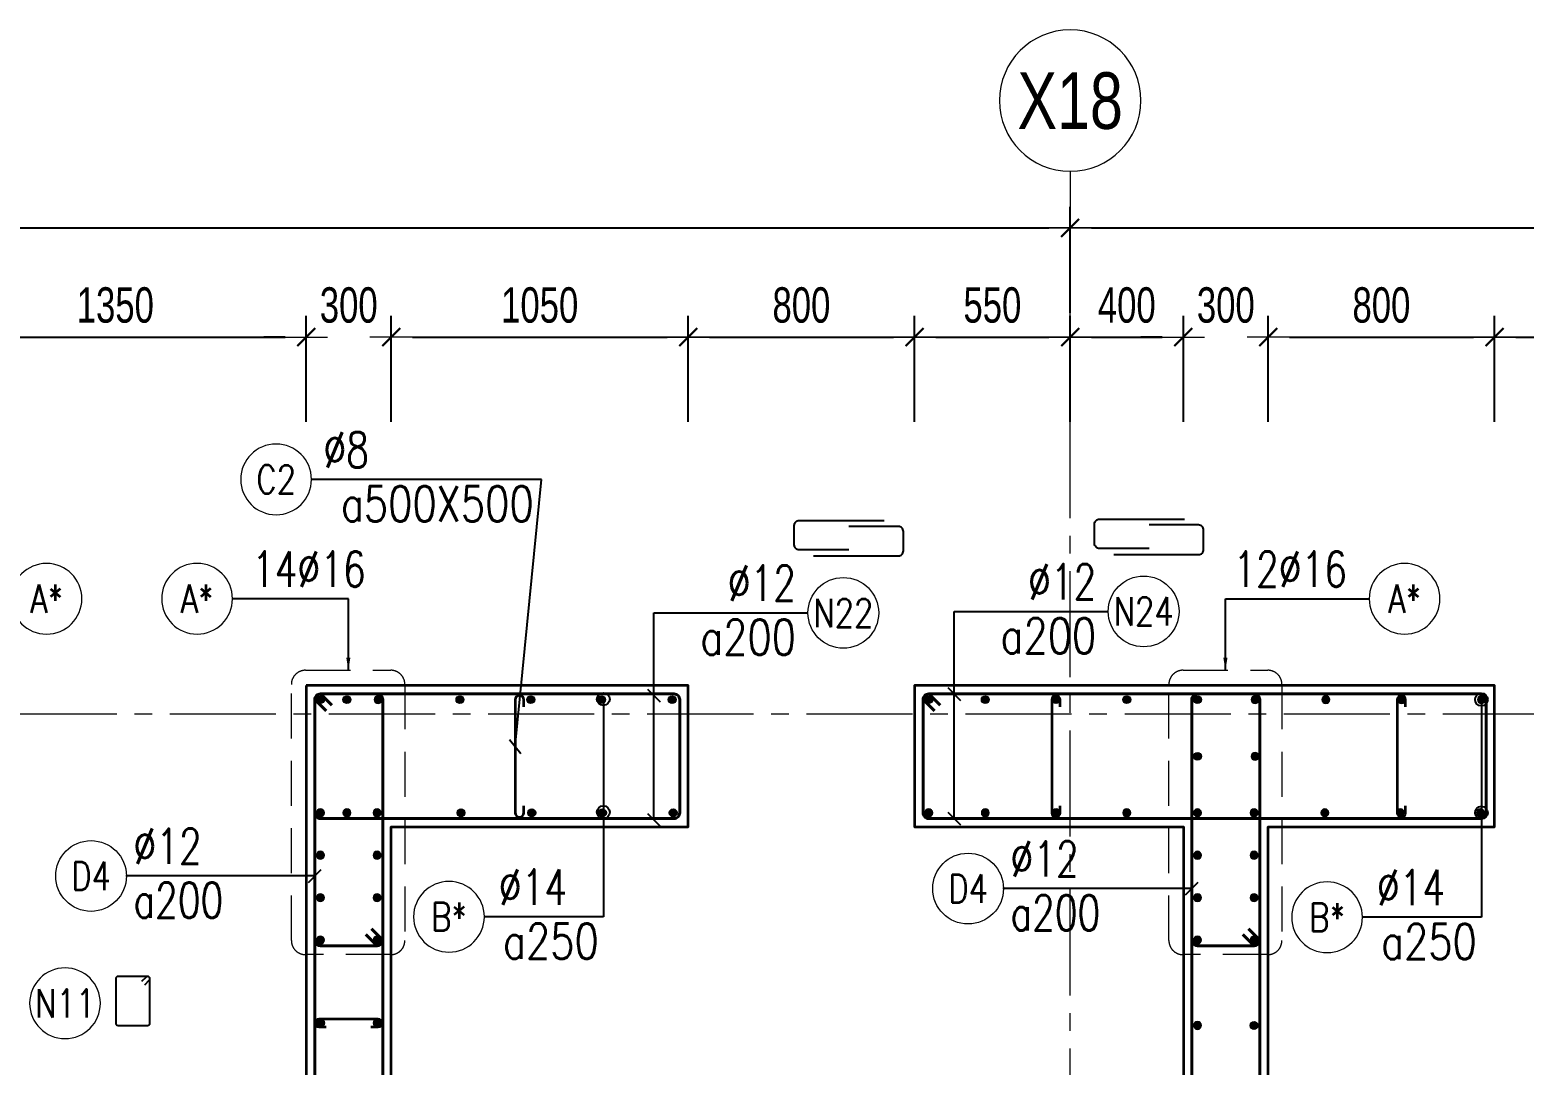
# Model space of a CAD drawing. Header units: millimetres. Extents: x 944027 to 981803, y -83026 to 82675.
# Drawn here: x 953795 to 959076, y -24649 to -20990 of the extents above; entities that cross this region are included whole.
import ezdxf
from ezdxf.enums import TextEntityAlignment as Align

# ---------------------------------------------------------------- set-up
doc = ezdxf.new("R2010")
doc.units = ezdxf.units.MM
doc.header["$MEASUREMENT"] = 0
for name, pattern in [('HIDDEN2', [4.7625, 3.175, -1.5875]), ('HT_Dim Grid$0$CENTER2', [1.125, 0.75, -0.125, 0.125, -0.125]), ('HT_Grid$0$CENTER2', [1.125, 0.75, -0.125, 0.125, -0.125])]:
    doc.linetypes.add(name, pattern=pattern)
doc.layers.get('0').update_dxf_attribs({"lineweight": 20})
doc.layers.get('Defpoints').update_dxf_attribs({"color": 151, "lineweight": 9})
for name, color, linetype, lineweight in [('HT_Dim Grid$0$NDC_S_AXIS', 5, 'HT_Dim Grid$0$CENTER2', 13), ('HT_Dim Grid$0$NDC_S_SYMBOL', 1, 'Continuous', 15), ('HT_Dim Grid$0$NDC_S_TEXT SYMBOL', 7, 'Continuous', 20), ('HT_Grid$0$NDC_S_AXIS', 5, 'HT_Grid$0$CENTER2', 13), ('KC-LEADER', 153, 'Continuous', 18), ('KC-THEP', 6, 'Continuous', 40), ('NDC_S_DIM', 1, 'Continuous', 15), ('NDC_S_HIDDEN', 8, 'HIDDEN2', 13), ('NDC_S_LEADER', 1, 'Continuous', 15), ('NDC_S_REBAR', 4, 'Continuous', 35), ('NDC_S_STIRRUP', 4, 'Continuous', 40), ('NDC_S_VN TEXT', 7, 'Continuous', 20), ('NDC_S_WALL', 6, 'Continuous', 35)]:
    doc.layers.add(name, color=color, linetype=linetype, lineweight=lineweight)
doc.layers.add('Leader', color=6, linetype='Continuous')
doc.layers.add('Ligature', color=1, linetype='Continuous')
doc.styles.add('HT_Dim Grid$0$NDC_ANNO', font='', dxfattribs={"width": 0.8})
doc.styles.add('NDC_DIM', font='', dxfattribs={"width": 0.75})
doc.styles.add('NDC_EN TXT', font='romans.shx', dxfattribs={"width": 0.8})
doc.styles.get('HT_Dim Grid$0$NDC_ANNO').set_extended_font_data('Dotum')
doc.styles.get('NDC_DIM').set_extended_font_data('Dotum')
doc.dimstyles.new('NDC_dim_30', dxfattribs={"dimscale": 30, "dimtxt": 2.5, "dimasz": 1.5, "dimexe": 1.5, "dimexo": 2.5, "dimgap": 1, "dimtad": 1, "dimdec": 0, "dimzin": 0, "dimdsep": 46, "dimtxsty": 'NDC_DIM', "dimblk": 'DIMMARK', "dimcen": 0.09, "dimdle": 1.2, "dimclrd": 1, "dimclre": 1, "dimclrt": 3, "dimadec": 0, "dimazin": 0, "dimtfac": 1, "dimtdec": 0, "dimtix": 1, "dimtofl": 0, "dimtmove": 0, "dimatfit": 3, "dimfxl": 6, "dimfxlon": 1, "dimtolj": 1, "dimtzin": 0, "dimarcsym": 0})
doc.dimstyles.new('NDC_dim_50', dxfattribs={"dimscale": 50, "dimtxt": 2.5, "dimasz": 1.5, "dimexe": 1.5, "dimexo": 2.5, "dimgap": 1, "dimtad": 1, "dimdec": 0, "dimzin": 0, "dimdsep": 46, "dimtxsty": 'NDC_DIM', "dimblk": 'DIMMARK', "dimcen": 0.09, "dimdle": 1.2, "dimclrd": 1, "dimclre": 1, "dimclrt": 3, "dimadec": 0, "dimazin": 0, "dimtfac": 1, "dimtdec": 0, "dimtix": 1, "dimtofl": 0, "dimtmove": 0, "dimatfit": 3, "dimfxl": 6, "dimfxlon": 1, "dimtolj": 1, "dimtzin": 0, "dimarcsym": 0})

# ---------------------------------------------------------------- blocks, each defined once
blk = doc.blocks.new('THEP')
at = {"layer": 'KC-LEADER', "color": 6}
blk.add_circle((0, 0), 14, dxfattribs=at)
at = {"layer": 'KC-THEP'}
for p, q in [((-14, 0), (14, 0)), ((9.9, 9.9), (-9.9, -9.9)), ((-9.9, 9.9), (9.9, -9.9)), ((0, 14), (0, -14))]:
    blk.add_line(p, q, dxfattribs=at)
blk = doc.blocks.new('*U13')
blk.add_circle((-2.5, 0), 2.5)
at = {"layer": 'NDC_S_VN TEXT', "color": 3, "style": 'NDC_EN TXT', "width": 0.75}
blk.add_attdef('DK1', (0.5, 0.85), '', height=2.5, dxfattribs=at)
at = {"layer": 'NDC_S_VN TEXT', "color": 7, "style": 'NDC_EN TXT', "width": 0.8}
blk.add_attdef('SH2', text='', height=2, dxfattribs=at).set_placement((-2.5, 0), align=Align.MIDDLE)
blk = doc.blocks.new('DIMMARK')
at = {"layer": 'NDC_S_DIM', "color": 1}
blk.add_line((-1.5, 0), (1, 0), dxfattribs=at)
at = {"layer": 'NDC_S_DIM', "color": 2, "const_width": 0.1}
blk.add_lwpolyline([(-0.424, -0.424), (0.424, 0.424)], dxfattribs=at)
blk = doc.blocks.new('*U11')
blk.add_circle((-2.5, 0), 2.5)
at = {"layer": 'NDC_S_VN TEXT', "color": 3, "style": 'NDC_EN TXT', "width": 0.75}
for tag, p in [('DK1', (0.5, 0.85)), ('KC1', (0.5, -2.97))]:
    blk.add_attdef(tag, p, '', height=2.5, dxfattribs=at)
at = {"layer": 'NDC_S_VN TEXT', "color": 7, "style": 'NDC_EN TXT', "width": 0.8}
blk.add_attdef('SH2', text='', height=2, dxfattribs=at).set_placement((-2.5, 0), align=Align.MIDDLE)
blk = doc.blocks.new('*D516')
at = {"layer": 'Defpoints', "color": 0, "transparency": 16777216}
for p in [(957471.5, -21689.5), (957471.5, -22592.6), (946871.5, -23386.8)]:
    blk.add_point(p, dxfattribs=at)
at = {"layer": 'NDC_S_DIM', "color": 1, "lineweight": -2, "transparency": 16777216}
for p, q in [((946871.5, -21989.5), (946871.5, -21614.5)), ((957471.5, -21989.5), (957471.5, -21614.5)), ((946946.5, -21689.5), (957396.5, -21689.5))]:
    blk.add_line(p, q, dxfattribs=at)
at = {"layer": 'NDC_S_DIM', "color": 1, "lineweight": -2, "transparency": 16777216, "xscale": 75, "yscale": 75, "zscale": 75, "rotation": 180}
blk.add_blockref('DIMMARK', (946871.5, -21689.5), dxfattribs=at)
at = {"layer": 'NDC_S_DIM', "color": 1, "lineweight": -2, "transparency": 16777216, "xscale": 75, "yscale": 75, "zscale": 75}
blk.add_blockref('DIMMARK', (957471.5, -21689.5), dxfattribs=at)
at = {"layer": 'NDC_S_DIM', "color": 3, "transparency": 16777216, "insert": (952171.5, -21576.9), "char_height": 125, "attachment_point": 5, "style": 'NDC_DIM'}
blk.add_mtext('\\A1;10600', dxfattribs=at)
blk = doc.blocks.new('*U469')
at = {"layer": 'KC-THEP', "rotation": 9.66856443638095}
for p in [(-1.8, 200), (1.8, -200)]:
    blk.add_blockref('THEP', p, dxfattribs=at)
blk = doc.blocks.new('*U468')
at = {"layer": 'NDC_S_HIDDEN', "color": 0, "linetype": 'ByBlock', "lineweight": -2, "transparency": 16777216}
for p in [(0, 0), (250, 0), (500, 0), (750, 0)]:
    blk.add_blockref('*U469', p, dxfattribs=at)
blk = doc.blocks.new('*U9')
blk.add_circle((2.5, 0), 2.5)
at = {"layer": 'NDC_S_VN TEXT', "color": 3, "style": 'NDC_EN TXT', "width": 0.75}
blk.add_attdef('DK2', text='', height=2.5, dxfattribs=at).set_placement((-0.85, 0.85), align=Align.RIGHT)
at = {"layer": 'NDC_S_VN TEXT', "color": 7, "style": 'NDC_EN TXT', "width": 0.8}
blk.add_attdef('SH3', text='', height=2, dxfattribs=at).set_placement((2.5, 0), align=Align.MIDDLE)
blk = doc.blocks.new('*U10')
blk.add_circle((2.5, 0), 2.5)
at = {"layer": 'NDC_S_VN TEXT', "color": 3, "style": 'NDC_EN TXT'}
for tag, width, p in [('DK2', 0.75, (-0.85, 0.85)), ('KC2', 0.8, (-0.85, -2.97))]:
    blk.add_attdef(tag, text='', height=2.5, dxfattribs=dict(at, width=width)).set_placement(p, align=Align.RIGHT)
at = {"layer": 'NDC_S_VN TEXT', "color": 7, "style": 'NDC_EN TXT', "width": 0.8}
blk.add_attdef('SH3', text='', height=2, dxfattribs=at).set_placement((2.5, 0), align=Align.MIDDLE)
blk = doc.blocks.new('A$C72321851')
at = {"layer": 'Ligature'}
for points in [[(-60.9, -129.3), (-60.9, 170.9, -0.414214), (-43.3, 188.5), (25.8, 188.5, -0.414214), (43.4, 170.9), (43.4, -4.3)], [(-39.7, -4.3), (-39.7, -179.5, 0.414214), (-22.1, -197.1), (47, -197.1, 0.414214), (64.6, -179.5), (64.6, 120.7)]]:
    blk.add_lwpolyline(points, format="xyb", dxfattribs=at)
blk = doc.blocks.new('*D491')
at = {"layer": 'Defpoints', "color": 0, "ltscale": 200, "transparency": 16777216}
for p in [(954771.5, -22075.4), (953421.5, -23807.1), (954771.5, -23807.1)]:
    blk.add_point(p, dxfattribs=at)
at = {"layer": 'NDC_S_DIM', "color": 1, "lineweight": -2, "ltscale": 200, "transparency": 16777216}
for p, q in [((953421.5, -22375.4), (953421.5, -22000.4)), ((954771.5, -22375.4), (954771.5, -22000.4)), ((953496.5, -22075.4), (954696.5, -22075.4))]:
    blk.add_line(p, q, dxfattribs=at)
at = {"layer": 'NDC_S_DIM', "color": 1, "lineweight": -2, "ltscale": 200, "transparency": 16777216, "xscale": 75, "yscale": 75, "zscale": 75, "rotation": 180}
blk.add_blockref('DIMMARK', (953421.5, -22075.4), dxfattribs=at)
at = {"layer": 'NDC_S_DIM', "color": 1, "lineweight": -2, "ltscale": 200, "transparency": 16777216, "xscale": 75, "yscale": 75, "zscale": 75}
blk.add_blockref('DIMMARK', (954771.5, -22075.4), dxfattribs=at)
at = {"layer": 'NDC_S_DIM', "color": 3, "ltscale": 200, "transparency": 16777216, "insert": (954096.5, -21962.8), "char_height": 125, "attachment_point": 5, "style": 'NDC_DIM'}
blk.add_mtext('\\A1;1350', dxfattribs=at)
blk = doc.blocks.new('*D492')
at = {"layer": 'Defpoints', "color": 0, "ltscale": 200, "transparency": 16777216}
for p in [(955071.5, -22075.4), (954771.5, -23807.1), (955071.5, -23807.1)]:
    blk.add_point(p, dxfattribs=at)
at = {"layer": 'NDC_S_DIM', "color": 1, "lineweight": -2, "ltscale": 200, "transparency": 16777216}
for p, q in [((954771.5, -22375.4), (954771.5, -22000.4)), ((955071.5, -22375.4), (955071.5, -22000.4)), ((954696.5, -22075.4), (954621.5, -22075.4)), ((955146.5, -22075.4), (955221.5, -22075.4))]:
    blk.add_line(p, q, dxfattribs=at)
at = {"layer": 'NDC_S_DIM', "color": 1, "lineweight": -2, "ltscale": 200, "transparency": 16777216, "xscale": 75, "yscale": 75, "zscale": 75}
blk.add_blockref('DIMMARK', (954771.5, -22075.4), dxfattribs=at)
at = {"layer": 'NDC_S_DIM', "color": 1, "lineweight": -2, "ltscale": 200, "transparency": 16777216, "xscale": 75, "yscale": 75, "zscale": 75, "rotation": 180}
blk.add_blockref('DIMMARK', (955071.5, -22075.4), dxfattribs=at)
at = {"layer": 'NDC_S_DIM', "color": 3, "ltscale": 200, "transparency": 16777216, "insert": (954921.5, -21962.8), "char_height": 125, "attachment_point": 5, "style": 'NDC_DIM'}
blk.add_mtext('\\A1;300', dxfattribs=at)
blk = doc.blocks.new('*D493')
at = {"layer": 'Defpoints', "color": 0, "ltscale": 200, "transparency": 16777216}
for p in [(956121.5, -22075.4), (955071.5, -23807.1), (956121.5, -23807.1)]:
    blk.add_point(p, dxfattribs=at)
at = {"layer": 'NDC_S_DIM', "color": 1, "lineweight": -2, "ltscale": 200, "transparency": 16777216}
for p, q in [((955071.5, -22375.4), (955071.5, -22000.4)), ((956121.5, -22375.4), (956121.5, -22000.4)), ((955146.5, -22075.4), (956046.5, -22075.4))]:
    blk.add_line(p, q, dxfattribs=at)
at = {"layer": 'NDC_S_DIM', "color": 1, "lineweight": -2, "ltscale": 200, "transparency": 16777216, "xscale": 75, "yscale": 75, "zscale": 75, "rotation": 180}
blk.add_blockref('DIMMARK', (955071.5, -22075.4), dxfattribs=at)
at = {"layer": 'NDC_S_DIM', "color": 1, "lineweight": -2, "ltscale": 200, "transparency": 16777216, "xscale": 75, "yscale": 75, "zscale": 75}
blk.add_blockref('DIMMARK', (956121.5, -22075.4), dxfattribs=at)
at = {"layer": 'NDC_S_DIM', "color": 3, "ltscale": 200, "transparency": 16777216, "insert": (955596.5, -21962.8), "char_height": 125, "attachment_point": 5, "style": 'NDC_DIM'}
blk.add_mtext('\\A1;1050', dxfattribs=at)
blk = doc.blocks.new('*D494')
at = {"layer": 'Defpoints', "color": 0, "ltscale": 200, "transparency": 16777216}
for p in [(956921.5, -22075.4), (956121.5, -23807.1), (956921.5, -23807.1)]:
    blk.add_point(p, dxfattribs=at)
at = {"layer": 'NDC_S_DIM', "color": 1, "lineweight": -2, "ltscale": 200, "transparency": 16777216}
for p, q in [((956121.5, -22375.4), (956121.5, -22000.4)), ((956921.5, -22375.4), (956921.5, -22000.4)), ((956196.5, -22075.4), (956846.5, -22075.4))]:
    blk.add_line(p, q, dxfattribs=at)
at = {"layer": 'NDC_S_DIM', "color": 1, "lineweight": -2, "ltscale": 200, "transparency": 16777216, "xscale": 75, "yscale": 75, "zscale": 75, "rotation": 180}
blk.add_blockref('DIMMARK', (956121.5, -22075.4), dxfattribs=at)
at = {"layer": 'NDC_S_DIM', "color": 1, "lineweight": -2, "ltscale": 200, "transparency": 16777216, "xscale": 75, "yscale": 75, "zscale": 75}
blk.add_blockref('DIMMARK', (956921.5, -22075.4), dxfattribs=at)
at = {"layer": 'NDC_S_DIM', "color": 3, "ltscale": 200, "transparency": 16777216, "insert": (956521.5, -21962.8), "char_height": 125, "attachment_point": 5, "style": 'NDC_DIM'}
blk.add_mtext('\\A1;800', dxfattribs=at)
blk = doc.blocks.new('*D495')
at = {"layer": 'Defpoints', "color": 0, "ltscale": 200, "transparency": 16777216}
for p in [(958171.5, -22075.4), (957871.5, -23807.1), (958171.5, -23807.1)]:
    blk.add_point(p, dxfattribs=at)
at = {"layer": 'NDC_S_DIM', "color": 1, "lineweight": -2, "ltscale": 200, "transparency": 16777216}
for p, q in [((957871.5, -22375.4), (957871.5, -22000.4)), ((958171.5, -22375.4), (958171.5, -22000.4)), ((957796.5, -22075.4), (957721.5, -22075.4)), ((958246.5, -22075.4), (958321.5, -22075.4))]:
    blk.add_line(p, q, dxfattribs=at)
at = {"layer": 'NDC_S_DIM', "color": 1, "lineweight": -2, "ltscale": 200, "transparency": 16777216, "xscale": 75, "yscale": 75, "zscale": 75}
blk.add_blockref('DIMMARK', (957871.5, -22075.4), dxfattribs=at)
at = {"layer": 'NDC_S_DIM', "color": 1, "lineweight": -2, "ltscale": 200, "transparency": 16777216, "xscale": 75, "yscale": 75, "zscale": 75, "rotation": 180}
blk.add_blockref('DIMMARK', (958171.5, -22075.4), dxfattribs=at)
at = {"layer": 'NDC_S_DIM', "color": 3, "ltscale": 200, "transparency": 16777216, "insert": (958021.5, -21962.8), "char_height": 125, "attachment_point": 5, "style": 'NDC_DIM'}
blk.add_mtext('\\A1;300', dxfattribs=at)
blk = doc.blocks.new('*D496')
at = {"layer": 'Defpoints', "color": 0, "ltscale": 200, "transparency": 16777216}
for p in [(958971.5, -22075.4), (958171.5, -23807.1), (958971.5, -23807.1)]:
    blk.add_point(p, dxfattribs=at)
at = {"layer": 'NDC_S_DIM', "color": 1, "lineweight": -2, "ltscale": 200, "transparency": 16777216}
for p, q in [((958171.5, -22375.4), (958171.5, -22000.4)), ((958971.5, -22375.4), (958971.5, -22000.4)), ((958246.5, -22075.4), (958896.5, -22075.4))]:
    blk.add_line(p, q, dxfattribs=at)
at = {"layer": 'NDC_S_DIM', "color": 1, "lineweight": -2, "ltscale": 200, "transparency": 16777216, "xscale": 75, "yscale": 75, "zscale": 75, "rotation": 180}
blk.add_blockref('DIMMARK', (958171.5, -22075.4), dxfattribs=at)
at = {"layer": 'NDC_S_DIM', "color": 1, "lineweight": -2, "ltscale": 200, "transparency": 16777216, "xscale": 75, "yscale": 75, "zscale": 75}
blk.add_blockref('DIMMARK', (958971.5, -22075.4), dxfattribs=at)
at = {"layer": 'NDC_S_DIM', "color": 3, "ltscale": 200, "transparency": 16777216, "insert": (958571.5, -21962.8), "char_height": 125, "attachment_point": 5, "style": 'NDC_DIM'}
blk.add_mtext('\\A1;800', dxfattribs=at)
blk = doc.blocks.new('*D497')
at = {"layer": 'Defpoints', "color": 0, "ltscale": 200, "transparency": 16777216}
for p in [(960071.5, -22075.4), (958971.5, -23807.1), (960071.5, -23807.1)]:
    blk.add_point(p, dxfattribs=at)
at = {"layer": 'NDC_S_DIM', "color": 1, "lineweight": -2, "ltscale": 200, "transparency": 16777216}
for p, q in [((958971.5, -22375.4), (958971.5, -22000.4)), ((960071.5, -22375.4), (960071.5, -22000.4)), ((959046.5, -22075.4), (959996.5, -22075.4))]:
    blk.add_line(p, q, dxfattribs=at)
at = {"layer": 'NDC_S_DIM', "color": 1, "lineweight": -2, "ltscale": 200, "transparency": 16777216, "xscale": 75, "yscale": 75, "zscale": 75, "rotation": 180}
blk.add_blockref('DIMMARK', (958971.5, -22075.4), dxfattribs=at)
at = {"layer": 'NDC_S_DIM', "color": 1, "lineweight": -2, "ltscale": 200, "transparency": 16777216, "xscale": 75, "yscale": 75, "zscale": 75}
blk.add_blockref('DIMMARK', (960071.5, -22075.4), dxfattribs=at)
at = {"layer": 'NDC_S_DIM', "color": 3, "ltscale": 200, "transparency": 16777216, "insert": (959521.5, -21962.8), "char_height": 125, "attachment_point": 5, "style": 'NDC_DIM'}
blk.add_mtext('\\A1;1100', dxfattribs=at)
blk = doc.blocks.new('*U21')
at = {"layer": 'HT_Dim Grid$0$NDC_S_SYMBOL'}
blk.add_line((0, 5), (0, 9), dxfattribs=at)
blk.add_circle((0, 0), 5, dxfattribs=at)
at = {"layer": 'HT_Dim Grid$0$NDC_S_TEXT SYMBOL', "color": 7, "style": 'HT_Dim Grid$0$NDC_ANNO', "width": 0.8}
blk.add_attdef('GRID', text='', height=4, dxfattribs=at).set_placement((0, 0), align=Align.MIDDLE)
blk = doc.blocks.new('*D486')
at = {"layer": 'Defpoints', "color": 0, "ltscale": 200, "transparency": 16777216}
for p in [(961171.5, -21689.5), (957471.5, -22592.6), (961171.5, -23473.1)]:
    blk.add_point(p, dxfattribs=at)
at = {"layer": 'NDC_S_DIM', "color": 1, "lineweight": -2, "ltscale": 200, "transparency": 16777216}
for p, q in [((957471.5, -21989.5), (957471.5, -21614.5)), ((961171.5, -21989.5), (961171.5, -21614.5)), ((957546.5, -21689.5), (961096.5, -21689.5))]:
    blk.add_line(p, q, dxfattribs=at)
at = {"layer": 'NDC_S_DIM', "color": 1, "lineweight": -2, "ltscale": 200, "transparency": 16777216, "xscale": 75, "yscale": 75, "zscale": 75, "rotation": 180}
blk.add_blockref('DIMMARK', (957471.5, -21689.5), dxfattribs=at)
at = {"layer": 'NDC_S_DIM', "color": 1, "lineweight": -2, "ltscale": 200, "transparency": 16777216, "xscale": 75, "yscale": 75, "zscale": 75}
blk.add_blockref('DIMMARK', (961171.5, -21689.5), dxfattribs=at)
at = {"layer": 'NDC_S_DIM', "color": 3, "ltscale": 200, "transparency": 16777216, "insert": (959321.5, -21576.9), "char_height": 125, "attachment_point": 5, "style": 'NDC_DIM'}
blk.add_mtext('\\A1;3700', dxfattribs=at)
blk = doc.blocks.new('*D487')
at = {"layer": 'Defpoints', "color": 0, "ltscale": 200, "transparency": 16777216}
for p in [(957471.5, -22075.4), (957471.5, -22592.6), (956921.5, -23807.1)]:
    blk.add_point(p, dxfattribs=at)
at = {"layer": 'NDC_S_DIM', "color": 1, "lineweight": -2, "ltscale": 200, "transparency": 16777216}
for p, q in [((956921.5, -22375.4), (956921.5, -22000.4)), ((957471.5, -22375.4), (957471.5, -22000.4)), ((956996.5, -22075.4), (957396.5, -22075.4))]:
    blk.add_line(p, q, dxfattribs=at)
at = {"layer": 'NDC_S_DIM', "color": 1, "lineweight": -2, "ltscale": 200, "transparency": 16777216, "xscale": 75, "yscale": 75, "zscale": 75, "rotation": 180}
blk.add_blockref('DIMMARK', (956921.5, -22075.4), dxfattribs=at)
at = {"layer": 'NDC_S_DIM', "color": 1, "lineweight": -2, "ltscale": 200, "transparency": 16777216, "xscale": 75, "yscale": 75, "zscale": 75}
blk.add_blockref('DIMMARK', (957471.5, -22075.4), dxfattribs=at)
at = {"layer": 'NDC_S_DIM', "color": 3, "ltscale": 200, "transparency": 16777216, "insert": (957196.5, -21962.8), "char_height": 125, "attachment_point": 5, "style": 'NDC_DIM'}
blk.add_mtext('\\A1;550', dxfattribs=at)
blk = doc.blocks.new('*D488')
at = {"layer": 'Defpoints', "color": 0, "ltscale": 200, "transparency": 16777216}
for p in [(957871.5, -22075.4), (957871.5, -22368.1), (957471.5, -22592.6)]:
    blk.add_point(p, dxfattribs=at)
at = {"layer": 'NDC_S_DIM', "color": 1, "lineweight": -2, "ltscale": 200, "transparency": 16777216}
for p, q in [((957471.5, -22375.4), (957471.5, -22000.4)), ((957871.5, -22243.1), (957871.5, -22000.4)), ((957546.5, -22075.4), (957796.5, -22075.4))]:
    blk.add_line(p, q, dxfattribs=at)
at = {"layer": 'NDC_S_DIM', "color": 1, "lineweight": -2, "ltscale": 200, "transparency": 16777216, "xscale": 75, "yscale": 75, "zscale": 75, "rotation": 180}
blk.add_blockref('DIMMARK', (957471.5, -22075.4), dxfattribs=at)
at = {"layer": 'NDC_S_DIM', "color": 1, "lineweight": -2, "ltscale": 200, "transparency": 16777216, "xscale": 75, "yscale": 75, "zscale": 75}
blk.add_blockref('DIMMARK', (957871.5, -22075.4), dxfattribs=at)
at = {"layer": 'NDC_S_DIM', "color": 3, "ltscale": 200, "transparency": 16777216, "insert": (957671.5, -21962.8), "char_height": 125, "attachment_point": 5, "style": 'NDC_DIM'}
blk.add_mtext('\\A1;400', dxfattribs=at)

msp = doc.modelspace()

# ---------------------------------------------------------------- linework, layer by layer
at = {"layer": 'HT_Grid$0$NDC_S_AXIS', "ltscale": 500}
for p, q in [((957471.5, -33965.6), (957471.5, -21689.5)), ((944726.6, -23407.1), (962802.4, -23407.1))]:
    msp.add_line(p, q, dxfattribs=at)
at = {"layer": 'Ligature'}
msp.add_lwpolyline([(954200.6, -24365.1), (954216.6, -24349.2, 0.668179), (954210.8, -24335.2), (954106.1, -24335.2, 0.414214), (954098, -24343.4), (954098, -24500.5, 0.414214), (954106.1, -24508.7), (954210.8, -24508.7, 0.414214), (954218.9, -24500.5), (954218.9, -24343.4, 0.668179), (954205, -24337.6), (954189, -24353.6)], format="xyb", dxfattribs=at)
at = {"layer": 'NDC_S_HIDDEN', "ltscale": 50}
for points in [[(954768.8, -23253.2), (955069.9, -23253.2, -0.414214), (955119.9, -23303.2), (955119.9, -24208.5, -0.414214), (955069.9, -24258.5), (954768.8, -24258.5, -0.414214), (954718.8, -24208.5), (954718.8, -23303.2, -0.414214)], [(957870.3, -23253.2), (958169.9, -23253.2, -0.414214), (958219.9, -23303.2), (958219.9, -24208.5, -0.414214), (958169.9, -24258.5), (957870.3, -24258.5, -0.414214), (957820.3, -24208.5), (957820.3, -23303.2, -0.414214)]]:
    msp.add_lwpolyline(points, format="xyb", close=True, dxfattribs=at)
at = {"layer": 'NDC_S_REBAR'}
for points in [[(955540, -23382.1), (955540, -23357.1, 1), (955510, -23357.1), (955510, -23757.1, 1), (955540, -23757.1), (955540, -23732.1)], [(957436.2, -23382.6), (957436.2, -23357.6, 1), (957406.2, -23357.6), (957406.2, -23757.6, 1), (957436.2, -23757.6), (957436.2, -23732.6)], [(958657.1, -23382.6), (958657.1, -23357.6, 1), (958627.1, -23357.6), (958627.1, -23757.6, 1), (958657.1, -23757.6), (958657.1, -23732.6)], [(954842, -24515.1), (954817, -24515.1, -1), (954817, -24485.1), (955024.1, -24485.1, -1), (955024.1, -24515.1), (954999.1, -24515.1)]]:
    msp.add_lwpolyline(points, format="xyb", dxfattribs=at)
at = {"layer": 'NDC_S_STIRRUP'}
for points in [[(955001.5, -30517.1), (955041.5, -30557.1, -0.414214), (955021.5, -30577.1), (954821.5, -30577.1, -0.414214), (954801.5, -30557.1), (954801.5, -23357.1, -0.414214), (954821.5, -23337.1), (955021.5, -23337.1, -0.414214), (955041.5, -23357.1), (955041.5, -30557.1, -0.414214), (955021.5, -30577.1), (954981.5, -30537.1)], [(955001.6, -24167.1), (955041.6, -24207.1, -0.414214), (955021.6, -24227.1), (954821.6, -24227.1, -0.414214), (954801.6, -24207.1), (954801.5, -23357.1, -0.414214), (954821.5, -23337.1), (955021.5, -23337.1, -0.414214), (955041.5, -23357.1), (955041.6, -24207.1, -0.414214), (955021.6, -24227.1), (954981.6, -24187.1)], [(954861.5, -23377.1), (954821.5, -23337.1, 0.414214), (954801.5, -23357.1), (954801.5, -23757.1, 0.414214), (954821.5, -23777.1), (956071.5, -23777.1, 0.414214), (956091.5, -23757.1), (956091.5, -23357.1, 0.414214), (956071.5, -23337.1), (954821.5, -23337.1, 0.414214), (954801.5, -23357.1), (954841.5, -23397.1)], [(957011.5, -23377.1), (956971.5, -23337.1, 0.414214), (956951.5, -23357.1), (956951.5, -23757.1, 0.414214), (956971.5, -23777.1), (958921.5, -23777.1, 0.414214), (958941.5, -23757.1), (958941.5, -23357.1, 0.414214), (958921.5, -23337.1), (956971.5, -23337.1, 0.414214), (956951.5, -23357.1), (956991.5, -23397.1)], [(958101.5, -32417.1), (958141.5, -32457.1, -0.414214), (958121.5, -32477.1), (957921.5, -32477.1, -0.414214), (957901.5, -32457.1), (957901.5, -23357.1, -0.414214), (957921.5, -23337.1), (958121.5, -23337.1, -0.414214), (958141.5, -23357.1), (958141.5, -32457.1, -0.414214), (958121.5, -32477.1), (958081.5, -32437.1)], [(958101.6, -24167.1), (958141.6, -24207.1, -0.414214), (958121.6, -24227.1), (957921.6, -24227.1, -0.414214), (957901.6, -24207.1), (957901.5, -23357.1, -0.414214), (957921.5, -23337.1), (958121.5, -23337.1, -0.414214), (958141.5, -23357.1), (958141.6, -24207.1, -0.414214), (958121.6, -24227.1), (958081.6, -24187.1)]]:
    msp.add_lwpolyline(points, format="xyb", dxfattribs=at)
at = {"layer": 'NDC_S_WALL', "ltscale": 10}
for points in [[(954771.5, -23307.1), (954771.5, -30407.1), (954021.5, -30407.1), (954021.5, -30607.1), (955071.5, -30607.1), (955071.5, -26007.1), (957871.5, -26007.1), (957871.5, -32007.1), (953571.5, -32007.1)], [(958171.5, -32007.1), (958171.5, -26607.1), (960871.5, -26607.1), (960871.5, -27257.1), (961171.5, -27257.1), (961171.5, -23307.1), (960071.5, -23307.1), (960071.5, -23807.1), (960871.5, -23807.1), (960871.5, -26307.1), (958171.5, -26307.1), (958171.5, -23807.1), (958971.5, -23807.1), (958971.5, -23307.1), (956921.5, -23307.1), (956921.5, -23807.1), (957871.5, -23807.1), (957871.5, -25707.1), (955071.5, -25707.1), (955071.5, -23807.1), (956121.5, -23807.1), (956121.5, -23307.1), (954771.5, -23307.1)]]:
    msp.add_lwpolyline(points, dxfattribs=at)

# ---------------------------------------------------------------- block references
at = {"layer": 'HT_Dim Grid$0$NDC_S_AXIS'}
ref = msp.add_blockref('*U21', (957471.5, -21239.5), dxfattribs=dict(at, xscale=-50, yscale=50, zscale=50, rotation=180))
ref.add_attrib('GRID', 'X18', dxfattribs={"layer": 'HT_Dim Grid$0$NDC_S_TEXT SYMBOL', "color": 7, "height": 200, "style": 'HT_Dim Grid$0$NDC_ANNO', "width": 0.8}).set_placement((957471.5, -21239.5), align=Align.MIDDLE)
at = {"layer": 'KC-THEP'}
for p, rotation in [((954821.5, -23357.1), 9.668564436380946), ((954915.1, -23357.1), 9.668564436380946), ((956971.5, -23357.1), 9.668564436380946), ((957171.5, -23357.1), 9.668564436380946), ((957421.5, -23357.1), 9.668564436380946), ((957671.5, -23357.1), 9.668564436380946), ((957921.5, -23357.1), 9.668564436380946), ((957921.5, -23557.5), 9.668564436380946), ((954821.5, -24500.1), 189.6685644363809), ((958121.5, -24508.9), 9.66856443638095)]:
    msp.add_blockref('THEP', p, dxfattribs=dict(at, rotation=rotation))
at = {"layer": 'KC-THEP', "xscale": -1}
for p, rotation in [((955025, -23357.1), 170.331435563619), ((958125, -23357.1), 170.331435563619), ((958375, -23357.1), 170.331435563619), ((958642.4, -23357.1), 170.331435563619), ((958925, -23357.1), 170.331435563619), ((958125, -23557.5), 170.331435563619), ((954821.5, -23757.1), 170.331435563619), ((954915.1, -23757.1), 170.331435563619), ((955021.5, -23757.1), 170.331435563619), ((956971.5, -23757.1), 170.331435563619), ((957171.5, -23757.1), 170.331435563619), ((957421.5, -23757.1), 170.331435563619), ((957671.5, -23757.1), 170.331435563619), ((957921.5, -23757.1), 170.331435563619), ((958121.5, -23757.1), 170.331435563619), ((958371.5, -23757.1), 170.331435563619), ((958638.9, -23757.1), 170.331435563619), ((958921.5, -23757.1), 170.331435563619), ((954821.5, -23907.1), 170.331435563619), ((955021.5, -23907.1), 170.331435563619), ((957921.5, -23907.1), 170.331435563619), ((958121.5, -23907.1), 170.331435563619), ((954821.5, -24057.1), 170.331435563619), ((955021.5, -24057.1), 170.331435563619), ((957921.5, -24057.1), 170.331435563619), ((958121.5, -24057.1), 170.331435563619), ((954821.5, -24207.1), 170.331435563619), ((955021.5, -24207.1), 170.331435563619), ((957921.5, -24207.1), 170.331435563619), ((958121.5, -24207.1), 170.331435563619), ((955021.5, -24499.8), 350.3314355636191), ((957921.5, -24508.6), 170.331435563619)]:
    msp.add_blockref('THEP', p, dxfattribs=dict(at, rotation=rotation))
at = {"layer": 'Leader', "xscale": -1, "rotation": 270.0000000000001}
for p in [(956693.3, -22788.2), (957754.7, -22783.1)]:
    msp.add_blockref('A$C72321851', p, dxfattribs=at)
at = {"layer": 'NDC_S_HIDDEN'}
msp.add_blockref('*U468', (955316.5, -23557.1), dxfattribs=at)
at = {"layer": 'NDC_S_VN TEXT'}
ref = msp.add_blockref('*U10', (954789.8, -22578.5), dxfattribs=dict(at, xscale=-50, yscale=50, zscale=50))
ref.add_attrib('SH3', 'C2', dxfattribs={"color": 7, "height": 100, "style": 'NDC_EN TXT', "width": 0.8}).set_placement((954664.8, -22578.5), align=Align.MIDDLE)
ref.add_attrib('DK2', '%%c8', dxfattribs={"color": 3, "height": 125, "style": 'NDC_EN TXT', "width": 0.75}).set_placement((954993, -22536.2), align=Align.RIGHT)
ref.add_attrib('KC2', 'a500X500', dxfattribs={"color": 3, "height": 125, "style": 'NDC_EN TXT', "width": 0.8}).set_placement((955575.1, -22727.1), align=Align.RIGHT)
ref = msp.add_blockref('*U13', (953728.4, -23000.5), dxfattribs=dict(at, xscale=-50, yscale=50, zscale=50))
ref.add_attrib('SH2', 'A*', dxfattribs={"color": 7, "height": 100, "style": 'NDC_EN TXT', "width": 0.8}).set_placement((953853.4, -23000.5), align=Align.MIDDLE)
ref.add_attrib('DK1', '6%%C16', (953248, -22958.2), dxfattribs={"color": 3, "height": 125, "style": 'NDC_EN TXT', "width": 0.75})
ref = msp.add_blockref('*U9', (954510.5, -23000.3), dxfattribs=dict(at, xscale=-50, yscale=50, zscale=50))
ref.add_attrib('SH3', 'A*', dxfattribs={"color": 7, "height": 100, "style": 'NDC_EN TXT', "width": 0.8}).set_placement((954385.5, -23000.3), align=Align.MIDDLE)
ref.add_attrib('DK2', '14%%C16', dxfattribs={"color": 3, "height": 125, "style": 'NDC_EN TXT', "width": 0.75}).set_placement((954981.6, -22958.1), align=Align.RIGHT)
ref = msp.add_blockref('*U13', (958528.4, -23000.5), dxfattribs=dict(at, xscale=-50, yscale=50, zscale=50))
ref.add_attrib('SH2', 'A*', dxfattribs={"color": 7, "height": 100, "style": 'NDC_EN TXT', "width": 0.8}).set_placement((958653.4, -23000.5), align=Align.MIDDLE)
ref.add_attrib('DK1', '12%%C16', (958048, -22958.2), dxfattribs={"color": 3, "height": 125, "style": 'NDC_EN TXT', "width": 0.75})
at = {"layer": 'NDC_S_VN TEXT', "xscale": 50, "yscale": 50, "zscale": 50}
for name, p, values in [('*U10', (956544.7, -23050.3), {'SH3': 'N22', 'DK2': '%%C12', 'KC2': 'a200'}), ('*U10', (957606.1, -23045.2), {'SH3': 'N24', 'DK2': '%%C12', 'KC2': 'a200'}), ('*U11', (954135.7, -23980.4), {'SH2': 'D4', 'DK1': '%%C12', 'KC1': 'a200'}), ('*U11', (957235.6, -24024.9), {'SH2': 'D4', 'DK1': '%%C12', 'KC1': 'a200'})]:
    msp.add_blockref(name, p, dxfattribs=at).add_auto_attribs(values)
at = {"layer": 'NDC_S_VN TEXT'}
ref = msp.add_blockref('*U10', (955400.8, -24124.6), dxfattribs=dict(at, xscale=-50, yscale=50, zscale=50))
ref.add_attrib('SH3', 'B*', dxfattribs={"color": 7, "height": 100, "style": 'NDC_EN TXT', "width": 0.8}).set_placement((955275.8, -24124.6), align=Align.MIDDLE)
ref.add_attrib('DK2', '%%C14', dxfattribs={"color": 3, "height": 125, "style": 'NDC_EN TXT', "width": 0.75}).set_placement((955693.3, -24082.3), align=Align.RIGHT)
ref.add_attrib('KC2', 'a250', dxfattribs={"color": 3, "height": 125, "style": 'NDC_EN TXT', "width": 0.8}).set_placement((955805.2, -24273.2), align=Align.RIGHT)
ref = msp.add_blockref('*U10', (958504.4, -24126.3), dxfattribs=dict(at, xscale=-50, yscale=50, zscale=50))
ref.add_attrib('SH3', 'B*', dxfattribs={"color": 7, "height": 100, "style": 'NDC_EN TXT', "width": 0.8}).set_placement((958379.4, -24126.3), align=Align.MIDDLE)
ref.add_attrib('DK2', '%%C14', dxfattribs={"color": 3, "height": 125, "style": 'NDC_EN TXT', "width": 0.75}).set_placement((958796.9, -24084), align=Align.RIGHT)
ref.add_attrib('KC2', 'a250', dxfattribs={"color": 3, "height": 125, "style": 'NDC_EN TXT', "width": 0.8}).set_placement((958908.8, -24274.9), align=Align.RIGHT)
ref = msp.add_blockref('*U11', (953793.7, -24430.3), dxfattribs=dict(at, xscale=-50, yscale=50, zscale=50))
ref.add_attrib('SH2', 'N11', dxfattribs={"color": 7, "height": 100, "style": 'NDC_EN TXT', "width": 0.8}).set_placement((953918.7, -24430.3), align=Align.MIDDLE)
ref.add_attrib('DK1', '%%C12', (953505.3, -24388), dxfattribs={"color": 3, "height": 125, "style": 'NDC_EN TXT', "width": 0.75})
ref.add_attrib('KC1', 'a200', (953416.1, -24578.9), dxfattribs={"color": 3, "height": 125, "style": 'NDC_EN TXT', "width": 0.75})

# ---------------------------------------------------------------- dimensions: what is measured, and where the dimension line sits
at = {"layer": 'NDC_S_DIM'}
dim = msp.add_linear_dim(base=(957471.5, -21689.5), p1=(946871.5, -23386.8), p2=(957471.5, -22592.6), dimstyle='NDC_dim_50', dxfattribs=at)
dim.commit()
dim.dimension.update_dxf_attribs({"geometry": '*D516', "text_midpoint": (952171.5, -21576.9)})
at = {"layer": 'NDC_S_DIM', "ltscale": 200}
for base, p1, p2, picture, middle in [((961171.5, -21689.5), (957471.5, -22592.6), (961171.5, -23473.1), '*D486', (959321.5, -21576.9)), ((954771.5, -22075.4), (953421.5, -23807.1), (954771.5, -23807.1), '*D491', (954096.5, -21962.8)), ((955071.5, -22075.4), (954771.5, -23807.1), (955071.5, -23807.1), '*D492', (954921.5, -21962.8)), ((956121.5, -22075.4), (955071.5, -23807.1), (956121.5, -23807.1), '*D493', (955596.5, -21962.8)), ((956921.5, -22075.4), (956121.5, -23807.1), (956921.5, -23807.1), '*D494', (956521.5, -21962.8)), ((957471.5, -22075.4), (956921.5, -23807.1), (957471.5, -22592.6), '*D487', (957196.5, -21962.8)), ((957871.5, -22075.4), (957471.5, -22592.6), (957871.5, -22368.1), '*D488', (957671.5, -21962.8)), ((958171.5, -22075.4), (957871.5, -23807.1), (958171.5, -23807.1), '*D495', (958021.5, -21962.8)), ((958971.5, -22075.4), (958171.5, -23807.1), (958971.5, -23807.1), '*D496', (958571.5, -21962.8)), ((960071.5, -22075.4), (958971.5, -23807.1), (960071.5, -23807.1), '*D497', (959521.5, -21962.8))]:
    dim = msp.add_linear_dim(base=base, p1=p1, p2=p2, dimstyle='NDC_dim_50', override={"dimtmove": 1}, dxfattribs=at)
    dim.commit()
    dim.dimension.update_dxf_attribs({"geometry": picture, "text_midpoint": middle})

# ---------------------------------------------------------------- leaders
at = {"layer": 'NDC_S_LEADER'}
for points, override in [([(955510, -23522.4), (955602.7, -22578.5), (954789.8, -22578.5)], {"dimtad": 0, "dimldrblk": 'Oblique'}), ([(954920.1, -23253.2), (954920.1, -23000.5), (954510.5, -23000.3)], {"dimtad": 0}), ([(958020.1, -23253.2), (958020.1, -23000.5), (958528.4, -23000.5)], {"dimtad": 0}), ([(956000, -23782.2), (956000, -23050.5), (956544.7, -23050.5)], {"dimtad": 0, "dimldrblk": 'Oblique'}), ([(956000, -23342.2), (956000, -23050.5), (956544.7, -23050.5)], {"dimtad": 0, "dimldrblk": 'Oblique'}), ([(957061.3, -23777.1), (957061.3, -23045.3), (957606.1, -23045.3)], {"dimtad": 0, "dimldrblk": 'Oblique'}), ([(957061.3, -23337.1), (957061.3, -23045.3), (957606.1, -23045.3)], {"dimtad": 0, "dimldrblk": 'Oblique'}), ([(955821.4, -23354.9), (955821.4, -24124.8), (955400.8, -24124.8)], {"dimgap": 1, "dimtad": 0, "dimldrblk": 'Origin'}), ([(958925, -23356.6), (958925, -24126.5), (958504.4, -24126.5)], {"dimgap": 1, "dimtad": 0, "dimldrblk": 'Origin'}), ([(955821.4, -23754.9), (955821.4, -24124.8), (955400.8, -24124.8)], {"dimgap": 1, "dimtad": 0, "dimldrblk": 'Origin'}), ([(958925, -23756.6), (958925, -24126.5), (958504.4, -24126.5)], {"dimgap": 1, "dimtad": 0, "dimldrblk": 'Origin'}), ([(954801.6, -23980.4), (954133.6, -23980.4)], {"dimtad": 0, "dimldrblk": 'Oblique'}), ([(957901.6, -24024.9), (957233.6, -24024.9)], {"dimtad": 0, "dimldrblk": 'Oblique'})]:
    msp.add_leader(points, dimstyle='NDC_dim_30', override=override, dxfattribs=at)

doc.saveas('drawing.dxf')
